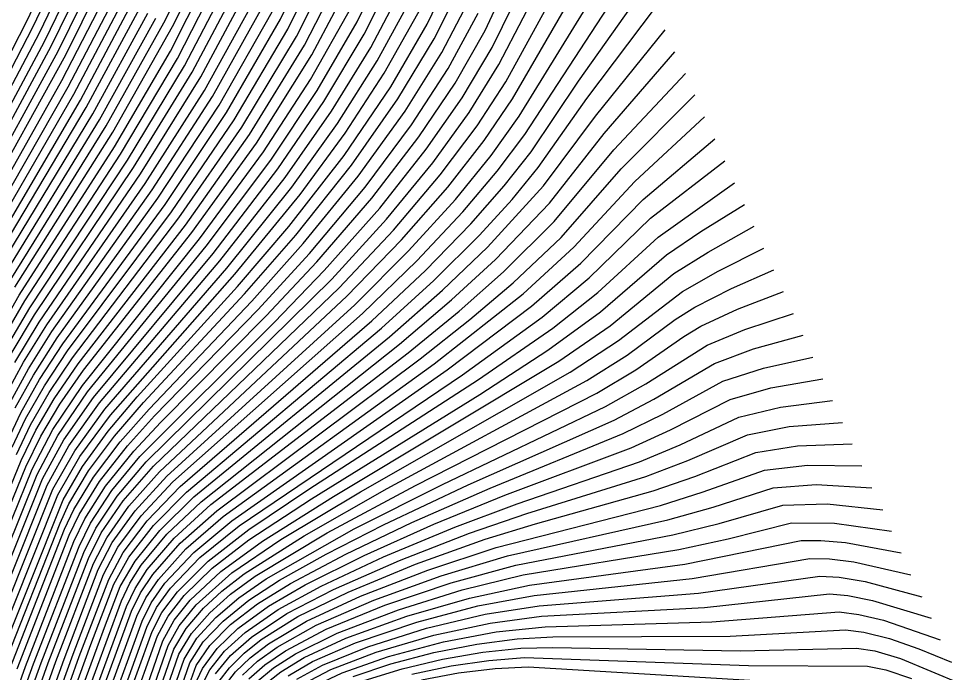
# Model space of a CAD drawing. Header units: inches. Extents: x 2608994 to 2618701, y 1261813 to 1271655.
# Drawn here: x 2617623 to 2618546, y 1269389 to 1270030 of the extents above; entities that cross this region are included whole.
import ezdxf

# ---------------------------------------------------------------- set-up
doc = ezdxf.new("R2010")
doc.units = ezdxf.units.IN
doc.header["$MEASUREMENT"] = 0

msp = doc.modelspace()

# ---------------------------------------------------------------- linework, layer by layer
for points, elevation in [([(2617603.97, 1269325.12), (2617629.36, 1269395.92), (2617677.01, 1269518.32), (2617687.6, 1269540.61), (2617708, 1269572.52), (2617735.6, 1269606.86), (2617762, 1269635.25), (2617865.2, 1269739.12), (2617914.87, 1269791.92), (2617968.85, 1269854.32), (2618014.99, 1269914.32), (2618050.5, 1269967.12), (2618079.96, 1270018.72), (2618169.4, 1270210.51)], 429), ([(2617611.92, 1269327.52), (2617637.32, 1269398.32), (2617682.06, 1269513.52), (2617693.16, 1269536.32), (2617714, 1269568.03), (2617741.6, 1269601.52), (2617873.55, 1269733.12), (2617922.13, 1269783.52), (2617976.55, 1269844.72), (2618022.22, 1269902.32), (2618057.36, 1269952.72), (2618086.7, 1270001.92), (2618179, 1270189.75)], 430), ([(2617619.44, 1269328.72), (2617644.82, 1269399.52), (2617686.63, 1269507.52), (2617698.4, 1269531.41), (2617719.42, 1269562.72), (2617747.77, 1269596.32), (2617929.48, 1269775.12), (2617983.29, 1269833.92), (2618028.58, 1269889.12), (2618064.22, 1269938.32), (2618093.38, 1269985.12), (2618188.6, 1270168.21)], 431), ([(2617605.18, 1269262.72), (2617626.53, 1269328.72), (2617651.86, 1269399.52), (2617691.21, 1269501.52), (2617703.78, 1269526.72), (2617725.25, 1269557.92), (2617754.8, 1269591.98), (2617936.9, 1269766.72), (2617990.08, 1269823.12), (2618035.88, 1269877.12), (2618071.92, 1269925.12), (2618100.01, 1269968.32), (2618198.2, 1270146.68)], 432), ([(2617612.7, 1269263.92), (2617634.01, 1269329.92), (2617659.34, 1269400.72), (2617696.28, 1269496.72), (2617709.11, 1269521.92), (2617730.8, 1269552.73), (2617760.8, 1269586.49), (2617944.41, 1269758.32), (2617998.01, 1269813.52), (2618043.24, 1269865.12), (2618078.81, 1269910.72), (2618106.56, 1269951.52), (2618208, 1270126.12)], 433), ([(2617612.38, 1269617.92), (2617624.79, 1269644.32), (2617643.13, 1269676.72), (2617666, 1269711.87), (2617766.19, 1269848.32), (2617826.52, 1269938.32), (2617879.48, 1270029.52), (2617922.46, 1270118.32)], 414), ([(2617616.48, 1269610.72), (2617629.53, 1269638.32), (2617648, 1269670.51), (2617670.8, 1269705.03), (2617772.49, 1269841.12), (2617833.92, 1269931.12), (2617886.52, 1270019.92), (2617930.45, 1270108.72)], 415), ([(2617620.21, 1269265.12), (2617641.48, 1269331.12), (2617667.26, 1269403.12), (2617700.86, 1269490.72), (2617714.47, 1269517.12), (2617737.01, 1269548.32), (2617768, 1269582.18), (2617952.01, 1269749.92), (2618004.9, 1269802.72), (2618050.66, 1269853.12), (2618085.69, 1269896.32), (2618113.03, 1269934.72), (2618217.54, 1270104.52)], 434), ([(2617562.8, 1269895.38), (2617631.15, 1270028.32), (2617665.04, 1270100.32)], 390), ([(2617564.57, 1269394.72), (2617640.8, 1269583.75), (2617661.2, 1269621.99), (2617690.24, 1269664.72), (2617806.63, 1269807.52), (2617869.81, 1269891.52), (2617915.4, 1269959.92), (2617954.53, 1270027.12), (2617989.81, 1270099.12)], 420), ([(2617566.4, 1269886.47), (2617637.15, 1270022.32), (2617673.56, 1270099.12)], 391), ([(2617571.2, 1269879.89), (2617643.2, 1270016.32), (2617681.62, 1270096.72)], 392), ([(2617601.2, 1269720.51), (2617623.43, 1269759.52), (2617716.72, 1269904.72), (2617771.48, 1269998.32), (2617820.54, 1270095.52)], 406), ([(2617620.58, 1269603.52), (2617634.27, 1269632.32), (2617652.8, 1269664.19), (2617675.6, 1269698.18), (2617779.72, 1269835.12), (2617841.42, 1269923.92), (2617894.96, 1270012.72), (2617939.07, 1270100.32)], 416), ([(2617552.49, 1269419.92), (2617625.17, 1269597.52), (2617639.6, 1269627.42), (2617657.6, 1269657.86), (2617681.12, 1269692.32), (2617786.13, 1269827.92), (2617849, 1269916.72), (2617902.85, 1270004.32), (2617947.27, 1270090.72)], 417), ([(2617572.27, 1269395.92), (2617646.21, 1269579.52), (2617667.2, 1269617.85), (2617696, 1269659.25), (2617813.27, 1269800.32), (2617876.88, 1269883.12), (2617921.94, 1269949.12), (2617961.44, 1270015.12), (2617996.69, 1270084.72)], 421), ([(2617576, 1269873.26), (2617648.07, 1270007.92), (2617688.14, 1270090.72)], 393), ([(2617579.6, 1269864.32), (2617654.82, 1270003.12), (2617698.02, 1270091.92)], 394), ([(2617583.2, 1269855.39), (2617661.64, 1269998.32), (2617707.45, 1270091.92)], 395), ([(2617586.8, 1269846.48), (2617669.15, 1269994.72), (2617716.99, 1270091.92)], 396), ([(2617599.62, 1269392.32), (2617666.32, 1269559.12), (2617685.2, 1269591.66), (2617710.4, 1269626.3), (2617738.84, 1269659.92), (2617837.27, 1269767.92), (2617887.51, 1269826.72), (2617941.56, 1269896.32), (2617987.28, 1269963.52), (2618023.02, 1270024.72), (2618053.06, 1270087.12)], 425), ([(2617606, 1269714.35), (2617628.8, 1269753.77), (2617722.65, 1269897.52), (2617778.28, 1269991.12), (2617827.55, 1270087.12)], 407), ([(2617561.17, 1269423.52), (2617629.76, 1269591.52), (2617644.4, 1269621.52), (2617663.17, 1269652.72), (2617686.4, 1269686.11), (2617792.59, 1269820.72), (2617855.87, 1269908.32), (2617910.15, 1269994.72), (2617955.01, 1270079.92)], 418), ([(2617610.8, 1269708.17), (2617633.6, 1269747.06), (2617729.38, 1269891.52), (2617785.16, 1269983.92), (2617834.63, 1270078.72)], 408), ([(2617611.81, 1269209.92), (2617627.69, 1269266.32), (2617649.75, 1269334.72), (2617676.06, 1269407.92), (2617705.94, 1269485.92), (2617720, 1269512.58), (2617742.8, 1269543.35), (2617774, 1269576.6), (2617959.71, 1269741.52), (2618013.03, 1269793.12), (2618058.13, 1269841.12), (2618091.6, 1269880.72), (2618118.58, 1269916.72), (2618227.07, 1270082.92)], 435), ([(2617614.4, 1269773.82), (2617708.58, 1269925.12), (2617765.01, 1270025.92), (2617792.98, 1270082.32)], 404), ([(2617619.2, 1269767.16), (2617715.21, 1269919.12), (2617773.68, 1270022.32), (2617801.9, 1270078.72)], 405), ([(2617578.57, 1269393.52), (2617650.81, 1269573.52), (2617672, 1269611.76), (2617701.9, 1269653.92), (2617819.97, 1269793.12), (2617884.02, 1269874.72), (2617929.31, 1269939.52), (2617967.71, 1270001.92), (2618003.01, 1270069.12)], 422), ([(2617607.65, 1269394.72), (2617663.33, 1269536.32), (2617672, 1269555.26), (2617691.2, 1269587.39), (2617716.68, 1269621.52), (2617745.2, 1269654.42), (2617844.16, 1269760.72), (2617894.52, 1269818.32), (2617948.99, 1269886.72), (2617994.35, 1269951.52), (2618029.89, 1270010.32), (2618059.99, 1270070.32)], 426), ([(2617615.57, 1269701.92), (2617638.4, 1269740.33), (2617735.41, 1269884.32), (2617792.8, 1269977.92), (2617842.96, 1270072.72)], 409), ([(2617619.2, 1269693.64), (2617642.9, 1269733.12), (2617742.27, 1269878.32), (2617801.23, 1269973.12), (2617851.99, 1270067.92)], 410), ([(2617583.2, 1269824.29), (2617665.12, 1269969.52), (2617710.82, 1270058.32)], 397), ([(2617618.08, 1269206.32), (2617633.35, 1269261.52), (2617655.55, 1269331.12), (2617682.15, 1269405.52), (2617711.03, 1269481.12), (2617725.22, 1269507.52), (2617748.8, 1269538.59), (2617781.2, 1269572.13), (2617968.84, 1269734.32), (2618021.27, 1269783.52), (2618065.67, 1269829.12), (2618098.43, 1269866.32), (2618124.83, 1269899.92), (2618171.2, 1269968.96), (2618236.6, 1270061.33)], 436), ([(2617585.76, 1269393.52), (2617656.4, 1269569.63), (2617677.74, 1269607.12), (2617707.31, 1269647.92), (2617826.74, 1269785.92), (2617890.33, 1269865.12), (2617935.14, 1269927.52), (2617973.98, 1269988.72), (2618009.89, 1270054.72)], 423), ([(2617588, 1269817.76), (2617671.37, 1269963.52), (2617718.2, 1270053.52)], 398), ([(2617591.6, 1269809), (2617677, 1269956.32), (2617725.67, 1270048.72)], 399), ([(2617609.99, 1269661.12), (2617627.6, 1269693.72), (2617650.4, 1269730.55), (2617746.78, 1269868.72), (2617804.81, 1269959.92), (2617856.36, 1270053.52)], 411), ([(2617614.3, 1269393.52), (2617667.88, 1269530.32), (2617676.8, 1269549.64), (2617696, 1269581.31), (2617722.4, 1269615.99), (2617750.69, 1269647.92), (2617851.1, 1269753.52), (2617901.59, 1269809.92), (2617955.58, 1269875.92), (2618001.47, 1269939.52), (2618037.45, 1269997.12), (2618066.9, 1270053.52)], 427), ([(2617558.69, 1269398.32), (2617635.92, 1269589.12), (2617656.4, 1269628.06), (2617685.2, 1269671.13), (2617800.04, 1269814.72), (2617862.8, 1269899.92), (2617908.89, 1269970.72), (2617948.29, 1270040.32)], 419), ([(2617593.38, 1269394.72), (2617661.2, 1269564.05), (2617682.8, 1269601.39), (2617712.8, 1269642), (2617834.59, 1269779.92), (2617898.54, 1269857.92), (2617942.63, 1269917.92), (2617980.99, 1269976.72), (2618016.77, 1270040.32)], 424), ([(2617596.4, 1269802.43), (2617683.34, 1269950.32), (2617733.83, 1270045.12)], 400), ([(2617601.2, 1269795.83), (2617689.06, 1269943.12), (2617741.48, 1270040.32)], 401), ([(2617614.72, 1269655.12), (2617632.4, 1269687.44), (2617655.2, 1269723.74), (2617753.74, 1269862.72), (2617812.69, 1269953.92), (2617864.38, 1270046.32)], 412), ([(2617614.82, 1269160.72), (2617626.18, 1269209.92), (2617641.5, 1269265.12), (2617664.61, 1269337.12), (2617693.62, 1269417.52), (2617716.13, 1269476.32), (2617730.8, 1269502.99), (2617754.8, 1269533.79), (2617787.2, 1269566.47), (2617978.16, 1269727.12), (2618029.65, 1269773.92), (2618074.44, 1269818.32), (2618106.28, 1269853.12), (2618131.9, 1269884.32), (2618179.6, 1269951.89), (2618246.58, 1270040.92)], 437), ([(2617604.8, 1269787.1), (2617695.51, 1269937.12), (2617749.23, 1270035.52)], 402), ([(2617609.6, 1269780.47), (2617702.01, 1269931.12), (2617757.07, 1270030.72)], 403), ([(2617619.44, 1269649.12), (2617637.2, 1269681.15), (2617660.39, 1269717.52), (2617759.11, 1269854.32), (2617819.2, 1269945.52), (2617871.26, 1270036.72)], 413), ([(2617621.39, 1269393.52), (2617672.44, 1269524.32), (2617681.97, 1269544.72), (2617702, 1269576.94), (2617729.39, 1269611.92), (2617756, 1269641.24), (2617856.98, 1269745.12), (2617907.68, 1269800.32), (2617962.2, 1269865.12), (2618007.8, 1269926.32), (2618043.63, 1269981.52), (2618073.16, 1270035.52)], 428), ([(2617615.32, 1269122.32), (2617623.06, 1269165.52), (2617634.86, 1269215.92), (2617650.36, 1269271.12), (2617675.32, 1269347.92), (2617707.81, 1269436.72), (2617722.4, 1269474.08), (2617736.85, 1269499.12), (2617760.96, 1269529.12), (2617794.4, 1269561.86), (2617986.28, 1269718.72), (2618038.18, 1269764.32), (2618082.18, 1269806.32), (2618137, 1269866.32), (2618188, 1269934.78), (2618256.1, 1270019.32)], 438), ([(2617622.85, 1269123.52), (2617631.03, 1269169.12), (2617642.9, 1269219.52), (2617658.11, 1269273.52), (2617685.23, 1269356.32), (2617723.6, 1269460.11), (2617731.76, 1269477.52), (2617742.8, 1269495.02), (2617768, 1269525.34), (2617801.6, 1269557.16), (2617995.99, 1269711.52), (2618046.88, 1269754.72), (2618090, 1269794.32), (2618142.88, 1269849.52), (2618196.4, 1269917.64), (2618265.61, 1269997.72)], 439), ([(2617691.77, 1269355.12), (2617728.45, 1269454.72), (2617736.8, 1269472.38), (2617748.64, 1269490.72), (2617775.2, 1269521.62), (2617811.2, 1269554.46), (2618004.44, 1269703.12), (2618054.33, 1269743.92), (2618097.92, 1269782.32), (2618147.52, 1269831.52), (2618206, 1269901.83), (2618276.2, 1269976.56)], 440), ([(2617697.88, 1269352.72), (2617733.52, 1269449.92), (2617742.23, 1269467.92), (2617754.15, 1269485.92), (2617781.2, 1269516.6), (2617816.96, 1269548.32), (2618016.18, 1269697.12), (2618064.81, 1269735.52), (2618107.32, 1269771.52), (2618154.19, 1269815.92), (2618213.2, 1269883.28), (2618285.19, 1269955.72)], 441), ([(2617704.4, 1269351.52), (2617738.6, 1269445.12), (2617747.47, 1269463.12), (2617759.67, 1269481.12), (2617786.74, 1269511.12), (2617823.2, 1269542.62), (2618029.95, 1269692.32), (2618116.96, 1269760.72), (2618166.83, 1269806.32), (2618226.4, 1269870.79), (2618294.68, 1269934.12)], 442), ([(2617711.32, 1269351.52), (2617743.68, 1269440.32), (2617752.72, 1269458.32), (2617766.15, 1269477.52), (2617794.3, 1269507.52), (2617831.6, 1269538.54), (2618042.63, 1269686.32), (2618125.4, 1269748.72), (2618173.7, 1269790.72), (2618234.8, 1269853.24), (2618305, 1269912.35)], 443), ([(2617716.57, 1269346.72), (2617748.29, 1269434.32), (2617757.97, 1269453.52), (2617771.72, 1269472.72), (2617800.4, 1269502.48), (2617838.8, 1269533.45), (2618057.58, 1269681.52), (2618135.57, 1269737.92), (2618181.85, 1269776.32), (2618242, 1269834.66), (2618314.6, 1269890.96)], 444), ([(2617724.3, 1269349.12), (2617753.6, 1269430.08), (2617763.23, 1269448.72), (2617778.32, 1269469.12), (2617808.45, 1269499.12), (2617848.4, 1269529.98), (2617907.2, 1269569.55), (2618073.29, 1269676.72), (2618146.12, 1269727.12), (2618190.09, 1269761.92), (2618249.2, 1269816.2), (2618324.2, 1269869.58)], 445), ([(2617731.61, 1269350.32), (2617758.95, 1269425.92), (2617769.26, 1269445.12), (2617784.8, 1269465.29), (2617812.4, 1269492.16), (2617848.4, 1269519.77), (2617909.6, 1269560.03), (2618074.66, 1269662.32), (2618141.36, 1269705.52), (2618192.8, 1269742.96), (2618257.6, 1269798.77), (2618291.2, 1269821.78), (2618333.8, 1269848.21)], 446), ([(2617719.52, 1269292.72), (2617764.04, 1269421.12), (2617775.2, 1269441.3), (2617790.8, 1269460.86), (2617820.8, 1269488.95), (2617861.6, 1269518.61), (2617931.2, 1269562.38), (2618151.97, 1269694.72), (2618202.2, 1269729.52), (2618264.8, 1269780.5), (2618298.4, 1269801.69), (2618343.4, 1269826.85)], 447), ([(2617727.5, 1269296.32), (2617769.2, 1269416.48), (2617780, 1269435.78), (2617796.8, 1269456.4), (2617831.6, 1269487.44), (2617879.6, 1269520.13), (2617957.6, 1269566.76), (2618163.09, 1269683.92), (2618210.52, 1269715.12), (2618273.2, 1269763.11), (2618308, 1269783.08), (2618353, 1269805.49)], 448), ([(2617736.24, 1269302.32), (2617774.75, 1269412.72), (2617786.82, 1269433.12), (2617804, 1269453.13), (2617822, 1269469.69), (2617843.6, 1269486.45), (2617902.4, 1269523.88), (2617984, 1269570.11), (2618179.6, 1269675.92), (2618218.96, 1269700.72), (2618266, 1269735.71), (2618285.2, 1269747.79), (2618321.2, 1269766.09), (2618362.6, 1269784.14)], 449), ([(2617743.45, 1269303.52), (2617779.85, 1269407.92), (2617792, 1269428.14), (2617810, 1269448.57), (2617830.4, 1269466.58), (2617854.4, 1269484.23), (2617925.2, 1269526.72), (2618011.6, 1269573.04), (2618189.21, 1269663.52), (2618227.6, 1269686.35), (2618274.4, 1269719.08), (2618291.2, 1269728.96), (2618327.2, 1269745.62), (2618372.2, 1269762.91)], 450), ([(2617751.03, 1269305.92), (2617784.94, 1269403.12), (2617797.45, 1269423.52), (2617816, 1269443.97), (2617838.55, 1269463.12), (2617865.2, 1269481.71), (2617951.6, 1269530.6), (2618038, 1269574.21), (2618197.64, 1269650.32), (2618237.2, 1269672.46), (2618297.2, 1269710.32), (2618334.4, 1269725.91), (2618381.8, 1269741.47)], 451), ([(2617757.84, 1269305.92), (2617790.6, 1269399.52), (2617803.71, 1269419.92), (2617823.05, 1269440.32), (2617848.4, 1269460.76), (2617878.4, 1269480.37), (2617924, 1269505.82), (2617980.4, 1269534.59), (2618063.2, 1269573.67), (2618206.29, 1269637.12), (2618245.27, 1269657.52), (2618304.4, 1269692.43), (2618342.8, 1269706.74), (2618391.4, 1269720.11)], 452), ([(2617768.92, 1269319.12), (2617796.8, 1269396.91), (2617810.04, 1269416.32), (2617830.4, 1269436.84), (2617856.8, 1269457.14), (2617889.2, 1269477.23), (2617943.2, 1269505.79), (2618008, 1269536.79), (2618084.8, 1269570.47), (2618215.19, 1269623.92), (2618254, 1269642.88), (2618312.8, 1269675.12), (2618352.4, 1269687.96), (2618401, 1269698.78)], 453), ([(2617797.65, 1269382.72), (2617802.8, 1269393.76), (2617817.2, 1269413.6), (2617837.6, 1269433.12), (2617867.6, 1269454.95), (2617903.6, 1269475.79), (2617961.2, 1269504.54), (2618029.6, 1269535.21), (2618099.2, 1269563.52), (2618222.8, 1269610.04), (2618261.48, 1269627.52), (2618320, 1269657.36), (2618359.6, 1269668.58), (2618410.6, 1269677.6)], 454), ([(2617803.18, 1269379.12), (2617810, 1269392.47), (2617824.4, 1269410.75), (2617844.8, 1269429.31), (2617877.2, 1269451.73), (2617919.2, 1269474.55), (2617980.4, 1269503.25), (2618050, 1269532.3), (2618111.2, 1269555.19), (2618230.92, 1269596.32), (2618270.8, 1269612.98), (2618328.4, 1269640.09), (2618369.2, 1269649.78), (2618420.2, 1269656.19)], 455), ([(2617815.8, 1269388.72), (2617830.4, 1269406.54), (2617851.09, 1269424.72), (2617885.6, 1269447.62), (2617931.2, 1269471.14), (2617996, 1269499.81), (2618064.4, 1269526.4), (2618120.8, 1269545.71), (2618237.36, 1269581.92), (2618278.26, 1269597.52), (2618336.8, 1269622.81), (2618377.6, 1269630.77), (2618429.8, 1269634.82)], 456), ([(2617819.37, 1269381.52), (2617829.24, 1269394.72), (2617843.6, 1269409), (2617860.4, 1269422.31), (2617896.4, 1269444.72), (2617945.6, 1269468.56), (2618011.6, 1269495.92), (2618080, 1269520.42), (2618129.2, 1269535.65), (2618244.4, 1269567.75), (2618285.34, 1269581.92), (2618345.2, 1269605.52), (2618386, 1269611.81), (2618439.42, 1269613.72)], 457), ([(2617824.46, 1269376.72), (2617835.2, 1269390.69), (2617849.6, 1269404.5), (2617867.6, 1269418.22), (2617904.8, 1269440.31), (2617957.6, 1269464.58), (2618023.6, 1269490.27), (2618090.8, 1269512.44), (2618251.6, 1269553.61), (2618293.6, 1269566.74), (2618353.6, 1269588.22), (2618395.6, 1269592.95), (2618449, 1269592.32)], 458), ([(2617842.01, 1269387.52), (2617856.8, 1269400.97), (2617876, 1269414.84), (2617914.4, 1269436.4), (2617970.8, 1269460.82), (2618036.8, 1269484.73), (2618101.6, 1269504.17), (2618258.8, 1269539.46), (2618303.2, 1269551.91), (2618362, 1269570.92), (2618404, 1269574.04), (2618458.6, 1269570.95)], 459), ([(2617848.4, 1269383.83), (2617864, 1269397.34), (2617884.4, 1269411.33), (2617924, 1269432.31), (2617981.6, 1269455.85), (2618046.4, 1269477.73), (2618110, 1269495.03), (2618263.6, 1269524.74), (2618309.2, 1269535.95), (2618371.6, 1269553.79), (2618414.8, 1269555.08), (2618469.4, 1269549.41)], 460), ([(2617855.04, 1269380.32), (2617872.4, 1269394.49), (2617894, 1269408.37), (2617934.8, 1269428.57), (2617994.8, 1269451.51), (2618057.2, 1269470.9), (2618117.2, 1269485.47), (2618269.6, 1269510.39), (2618317.88, 1269520.72), (2618380, 1269536.43), (2618422, 1269536.27), (2618478.03, 1269528.52)], 461), ([(2617861.6, 1269376.65), (2617879.6, 1269390.65), (2617902.4, 1269404.55), (2617943.2, 1269423.66), (2618003.2, 1269445.3), (2618064.4, 1269462.91), (2618123.2, 1269475.58), (2618275.6, 1269496.1), (2618389.6, 1269519.16), (2618408.8, 1269519.3), (2618432.8, 1269517.17), (2618487.4, 1269507.09)], 462), ([(2617886.8, 1269386.73), (2617910.8, 1269400.61), (2617952.8, 1269419.11), (2618012.8, 1269439.37), (2618072.8, 1269455.13), (2618128, 1269465.46), (2618282.8, 1269482.01), (2618398, 1269501.74), (2618417.2, 1269501.31), (2618441.2, 1269498.33), (2618497, 1269485.76)], 463), ([(2617895.2, 1269383.48), (2617920.4, 1269397.14), (2617964.8, 1269415.27), (2618022.4, 1269433.28), (2618080, 1269446.97), (2618132.8, 1269455.35), (2618288.8, 1269467.78), (2618407.6, 1269484.34), (2618426.8, 1269483.21), (2618452, 1269479.06), (2618507.8, 1269464.05)], 464), ([(2617902.4, 1269379.38), (2617928.8, 1269392.94), (2617973.2, 1269409.99), (2618029.6, 1269426.42), (2618084.8, 1269438.31), (2618135.2, 1269445.01), (2618294.8, 1269453.6), (2618417.2, 1269466.86), (2618435.2, 1269465.24), (2618459.2, 1269460.52), (2618516.79, 1269443.32)], 465), ([(2617910.8, 1269375.89), (2617939.6, 1269389.65), (2617985.2, 1269405.73), (2618039.2, 1269420.07), (2618090.8, 1269429.85), (2618138.8, 1269434.86), (2618302, 1269439.52), (2618426.8, 1269449.29), (2618446, 1269446.85), (2618470, 1269441.15), (2618525.8, 1269421.92)], 466), ([(2617950.4, 1269386.1), (2617987.6, 1269398.46), (2618029.6, 1269409.42), (2618071.6, 1269417.71), (2618111.2, 1269422.89), (2618146, 1269424.79), (2618320, 1269425.69), (2618432.8, 1269431.69), (2618450.8, 1269429.63), (2618476, 1269423.14), (2618504.8, 1269413.25), (2618536.6, 1269400.08)], 467), ([(2617961.2, 1269382.32), (2617998.4, 1269393.61), (2618038, 1269402.97), (2618077.6, 1269409.82), (2618114.8, 1269413.73), (2618146, 1269414.6), (2618329.6, 1269411.28), (2618443.6, 1269413.98), (2618461.6, 1269411.21), (2618486.8, 1269403.73), (2618546.2, 1269378.77)], 468), ([(2618008, 1269388.26), (2618046.4, 1269396.4), (2618083.6, 1269401.9), (2618118.4, 1269404.6), (2618338, 1269396.75), (2618454.4, 1269396.09), (2618472.4, 1269392.68), (2618497.6, 1269384.21)], 469), ([(2618017.6, 1269382.76), (2618053.6, 1269389.52), (2618089.6, 1269393.91), (2618122, 1269395.49), (2618350, 1269381.95)], 470)]:
    msp.add_lwpolyline(points, dxfattribs=dict(elevation=elevation))

doc.saveas('drawing.dxf')
